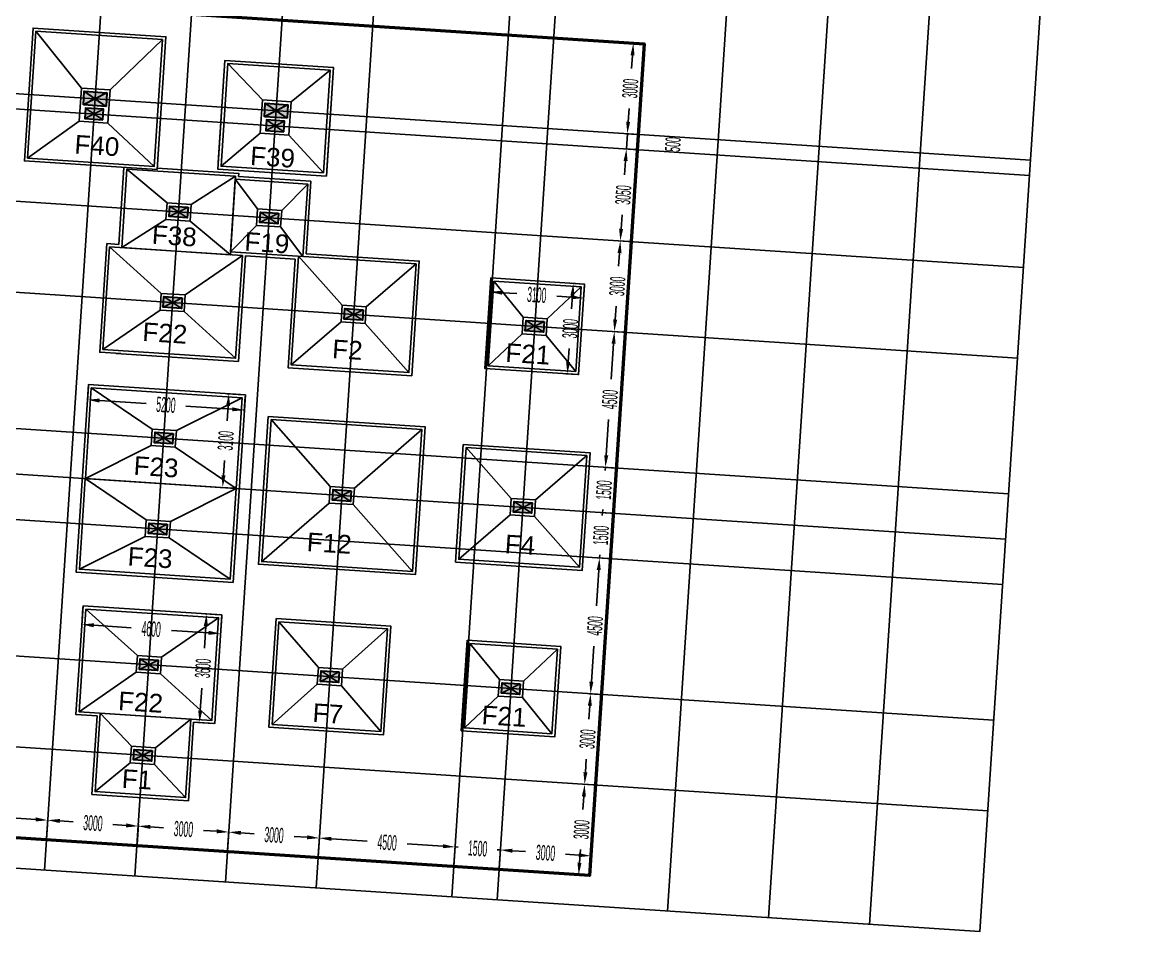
# Model space of a CAD drawing. Header units: millimetres. Extents: x -3092162 to 4513894, y -12317808 to 1849994.
# Drawn here: x 434202.59 to 434239.58, y -5893737.24 to -5893707.19 of the extents above; entities that cross this region are included whole.
import ezdxf

# ---------------------------------------------------------------- set-up
doc = ezdxf.new("R2010")
doc.units = ezdxf.units.MM
doc.header["$LTSCALE"] = 2
doc.header["$MEASUREMENT"] = 0
doc.header["$PDMODE"] = 34
doc.header["$PDSIZE"] = 500
doc.layers.add('cent lines', color=161, linetype='Continuous')
doc.layers.add('sree dim', color=7, linetype='Continuous')
for name, color, linetype, lineweight in [('coloumn', 10, 'Continuous', 35), ('FOUNDATIONS', 250, 'Continuous', 25), ('LINE', 250, 'Continuous', 20)]:
    doc.layers.add(name, color=color, linetype=linetype, lineweight=lineweight)
doc.styles.add('250', font='ARIALN.TTF', dxfattribs={"width": 0.5, "height": 150})
doc.styles.add('style3', font='arialbi.ttf')
doc.dimstyles.new('250', dxfattribs={"dimscale": 0, "dimtxt": 150, "dimasz": 50, "dimexe": 50, "dimexo": 50, "dimgap": 50, "dimtad": 1, "dimdec": 0, "dimzin": 0, "dimdsep": 46, "dimtxsty": '250', "dimblk": 'OBLIQUE', "dimcen": 100, "dimdle": 50, "dimclrd": 256, "dimclre": 256, "dimclrt": 256, "dimadec": 0, "dimazin": 2, "dimtfac": 1, "dimtdec": 0, "dimtofl": 0, "dimtmove": 1, "dimatfit": 0, "dimfxl": 50, "dimtolj": 1, "dimtzin": 0, "dimlwd": -1, "dimlwe": -1, "dimarcsym": 1})

# ---------------------------------------------------------------- blocks, each defined once
blk = doc.blocks.new('A$C59DD3E4C')
at = {"layer": 'coloumn', "ltscale": 100}
blk.add_hatch(color=252, dxfattribs=at).paths.add_polyline_path([(450, 750), (0, 750), (0, 0), (450, 0)])
at = {"layer": 'coloumn', "color": 252, "ltscale": 100}
for p, q in [((0, 750), (450, 750)), ((0, 0), (0, 750)), ((450, 750), (450, 0)), ((450, 0), (0, 0))]:
    blk.add_line(p, q, dxfattribs=at)
blk.add_lwpolyline([(450, 750), (0, 0), (0, 750), (450, 0)], dxfattribs=at)
blk = doc.blocks.new('1')
at = {"layer": 'coloumn', "ltscale": 100}
blk.add_hatch(color=256, dxfattribs=at).paths.add_polyline_path([(-2340612, -6246414), (-2340262, -6246414), (-2340262, -6245814), (-2340612, -6245814)])
at = {"layer": 'coloumn', "lineweight": 25, "ltscale": 100}
for p, q in [((-2340262, -6245814), (-2340612, -6246414)), ((-2340612, -6245814), (-2340262, -6246414))]:
    blk.add_line(p, q, dxfattribs=at)
at = {"layer": 'coloumn', "ltscale": 100}
blk.add_lwpolyline([(-2340612, -6246414), (-2340262, -6246414), (-2340262, -6245814), (-2340612, -6245814)], close=True, dxfattribs=at)
blk = doc.blocks.new('*D459')
at = {"layer": 'Defpoints', "color": 0, "linetype": 'Continuous', "ltscale": 100, "transparency": 16777216}
for p in [(-2331276, -7872243), (-2328176, -7872243), (-2328176, -7872705)]:
    blk.add_point(p, dxfattribs=at)
at = {"layer": 'FOUNDATIONS', "ltscale": 100, "transparency": 16777216}
for p, q in [((-2331276, -7872293), (-2331276, -7872755)), ((-2328176, -7872293), (-2328176, -7872755)), ((-2330876, -7872705), (-2330388, -7872705)), ((-2328576, -7872705), (-2329064, -7872705))]:
    blk.add_line(p, q, dxfattribs=at)
at = {"layer": 'FOUNDATIONS', "linetype": 'Continuous', "ltscale": 100, "transparency": 16777216}
for points in [[(-2330876, -7872638), (-2330876, -7872772), (-2331276, -7872705)], [(-2328576, -7872638), (-2328576, -7872772), (-2328176, -7872705)]]:
    blk.add_solid(points, dxfattribs=at)
at = {"layer": 'FOUNDATIONS', "linetype": 'Continuous', "lineweight": 25, "ltscale": 100, "transparency": 16777216, "insert": (-2329726, -7872705), "char_height": 500, "attachment_point": 5, "style": '250'}
blk.add_mtext('\\A1;3100', dxfattribs=at)
blk = doc.blocks.new('*D460')
at = {"layer": 'Defpoints', "color": 0, "linetype": 'Continuous', "ltscale": 100, "transparency": 16777216}
for p in [(-2328176, -7872243), (-2328546, -7875243), (-2328176, -7875243)]:
    blk.add_point(p, dxfattribs=at)
at = {"layer": 'FOUNDATIONS', "ltscale": 100, "transparency": 16777216}
for p, q in [((-2328226, -7872243), (-2328596, -7872243)), ((-2328546, -7872643), (-2328546, -7873081)), ((-2328546, -7874843), (-2328546, -7874405)), ((-2328226, -7875243), (-2328596, -7875243))]:
    blk.add_line(p, q, dxfattribs=at)
at = {"layer": 'FOUNDATIONS', "linetype": 'Continuous', "ltscale": 100, "transparency": 16777216}
for points in [[(-2328613, -7872643), (-2328479, -7872643), (-2328546, -7872243)], [(-2328613, -7874843), (-2328479, -7874843), (-2328546, -7875243)]]:
    blk.add_solid(points, dxfattribs=at)
at = {"layer": 'FOUNDATIONS', "linetype": 'Continuous', "lineweight": 25, "ltscale": 100, "transparency": 16777216, "insert": (-2328546, -7873743), "char_height": 500, "attachment_point": 5, "rotation": 90, "style": '250'}
blk.add_mtext('\\A1;3000', dxfattribs=at)
blk = doc.blocks.new('*D461')
at = {"layer": 'Defpoints', "color": 0, "linetype": 'Continuous', "ltscale": 100, "transparency": 16777216}
for p in [(-2344026, -7883943), (-2339426, -7883943), (-2339426, -7884560)]:
    blk.add_point(p, dxfattribs=at)
at = {"layer": 'FOUNDATIONS', "ltscale": 100, "transparency": 16777216}
for p, q in [((-2344026, -7883993), (-2344026, -7884610)), ((-2339426, -7883993), (-2339426, -7884610)), ((-2343626, -7884560), (-2342394, -7884560)), ((-2339826, -7884560), (-2341058, -7884560))]:
    blk.add_line(p, q, dxfattribs=at)
at = {"layer": 'FOUNDATIONS', "linetype": 'Continuous', "ltscale": 100, "transparency": 16777216}
for points in [[(-2343626, -7884494), (-2343626, -7884627), (-2344026, -7884560)], [(-2339826, -7884494), (-2339826, -7884627), (-2339426, -7884560)]]:
    blk.add_solid(points, dxfattribs=at)
at = {"layer": 'FOUNDATIONS', "linetype": 'Continuous', "lineweight": 25, "ltscale": 100, "transparency": 16777216, "insert": (-2341726, -7884560), "char_height": 500, "attachment_point": 5, "style": '250'}
blk.add_mtext('\\A1;4600', dxfattribs=at)
blk = doc.blocks.new('*D462')
at = {"layer": 'Defpoints', "color": 0, "linetype": 'Continuous', "ltscale": 100, "transparency": 16777216}
for p in [(-2339426, -7883943), (-2339930, -7887543), (-2339426, -7887543)]:
    blk.add_point(p, dxfattribs=at)
at = {"layer": 'FOUNDATIONS', "ltscale": 100, "transparency": 16777216}
for p, q in [((-2339476, -7883943), (-2339980, -7883943)), ((-2339930, -7884343), (-2339930, -7885081)), ((-2339930, -7887143), (-2339930, -7886405)), ((-2339476, -7887543), (-2339980, -7887543))]:
    blk.add_line(p, q, dxfattribs=at)
at = {"layer": 'FOUNDATIONS', "linetype": 'Continuous', "ltscale": 100, "transparency": 16777216}
for points in [[(-2339997, -7884343), (-2339863, -7884343), (-2339930, -7883943)], [(-2339997, -7887143), (-2339863, -7887143), (-2339930, -7887543)]]:
    blk.add_solid(points, dxfattribs=at)
at = {"layer": 'FOUNDATIONS', "linetype": 'Continuous', "lineweight": 25, "ltscale": 100, "transparency": 16777216, "insert": (-2339930, -7885743), "char_height": 500, "attachment_point": 5, "rotation": 90, "style": '250'}
blk.add_mtext('\\A1;3600', dxfattribs=at)
blk = doc.blocks.new('*D409')
at = {"layer": 'Defpoints', "color": 0, "linetype": 'Continuous', "ltscale": 100, "transparency": 16777216}
for p in [(-2339126, -7876635), (-2339674, -7879735), (-2339226, -7879735)]:
    blk.add_point(p, dxfattribs=at)
at = {"layer": 'FOUNDATIONS', "ltscale": 100, "transparency": 16777216}
for p, q in [((-2339176, -7876635), (-2339724, -7876635)), ((-2339674, -7877035), (-2339674, -7877523)), ((-2339674, -7879335), (-2339674, -7878847)), ((-2339276, -7879735), (-2339724, -7879735))]:
    blk.add_line(p, q, dxfattribs=at)
at = {"layer": 'FOUNDATIONS', "linetype": 'Continuous', "ltscale": 100, "transparency": 16777216}
for points in [[(-2339741, -7877035), (-2339607, -7877035), (-2339674, -7876635)], [(-2339741, -7879335), (-2339607, -7879335), (-2339674, -7879735)]]:
    blk.add_solid(points, dxfattribs=at)
at = {"layer": 'FOUNDATIONS', "linetype": 'Continuous', "lineweight": 25, "ltscale": 100, "transparency": 16777216, "insert": (-2339674, -7878185), "char_height": 500, "attachment_point": 5, "rotation": 90, "style": '250'}
blk.add_mtext('\\A1;3100', dxfattribs=at)
blk = doc.blocks.new('*D562')
at = {"layer": 'Defpoints', "color": 0, "linetype": 'Continuous', "ltscale": 100, "transparency": 16777216}
for p in [(-2344326, -7876635), (-2339126, -7876635), (-2339126, -7877136)]:
    blk.add_point(p, dxfattribs=at)
at = {"layer": 'FOUNDATIONS', "ltscale": 100, "transparency": 16777216}
for p, q in [((-2344326, -7876685), (-2344326, -7877186)), ((-2339126, -7876685), (-2339126, -7877186)), ((-2343926, -7877136), (-2342386, -7877136)), ((-2339526, -7877136), (-2341066, -7877136))]:
    blk.add_line(p, q, dxfattribs=at)
at = {"layer": 'FOUNDATIONS', "linetype": 'Continuous', "ltscale": 100, "transparency": 16777216}
for points in [[(-2343926, -7877070), (-2343926, -7877203), (-2344326, -7877136)], [(-2339526, -7877070), (-2339526, -7877203), (-2339126, -7877136)]]:
    blk.add_solid(points, dxfattribs=at)
at = {"layer": 'FOUNDATIONS', "linetype": 'Continuous', "lineweight": 25, "ltscale": 100, "transparency": 16777216, "insert": (-2341726, -7877136), "char_height": 500, "attachment_point": 5, "style": '250'}
blk.add_mtext('\\A1;5200', dxfattribs=at)
blk = doc.blocks.new('*D509')
at = {"layer": 'Defpoints', "color": 0, "linetype": 'Continuous', "ltscale": 100, "transparency": 16777216}
for p in [(-2344726, -7891090), (-2350971, -7891743), (-2344726, -7891743)]:
    blk.add_point(p, dxfattribs=at)
at = {"layer": 'sree dim', "ltscale": 100, "transparency": 16777216}
for p, q in [((-2350971, -7891693), (-2350971, -7891040)), ((-2350571, -7891090), (-2348515, -7891090)), ((-2345126, -7891090), (-2347182, -7891090)), ((-2344726, -7891693), (-2344726, -7891040))]:
    blk.add_line(p, q, dxfattribs=at)
at = {"layer": 'sree dim', "linetype": 'Continuous', "ltscale": 100, "transparency": 16777216}
for points in [[(-2350571, -7891023), (-2350571, -7891157), (-2350971, -7891090)], [(-2345126, -7891023), (-2345126, -7891157), (-2344726, -7891090)]]:
    blk.add_solid(points, dxfattribs=at)
at = {"layer": 'sree dim', "linetype": 'Continuous', "lineweight": 25, "ltscale": 100, "transparency": 16777216, "insert": (-2347849, -7891090), "char_height": 500, "attachment_point": 5, "style": '250'}
blk.add_mtext('\\A1;6245', dxfattribs=at)
blk = doc.blocks.new('*D510')
at = {"layer": 'Defpoints', "color": 0, "linetype": 'Continuous', "ltscale": 100, "transparency": 16777216}
for p in [(-2341726, -7891090), (-2344726, -7891743), (-2341726, -7891743)]:
    blk.add_point(p, dxfattribs=at)
at = {"layer": 'sree dim', "ltscale": 100, "transparency": 16777216}
for p, q in [((-2344726, -7891693), (-2344726, -7891040)), ((-2344326, -7891090), (-2343888, -7891090)), ((-2342126, -7891090), (-2342564, -7891090)), ((-2341726, -7891693), (-2341726, -7891040))]:
    blk.add_line(p, q, dxfattribs=at)
at = {"layer": 'sree dim', "linetype": 'Continuous', "ltscale": 100, "transparency": 16777216}
for points in [[(-2344326, -7891023), (-2344326, -7891157), (-2344726, -7891090)], [(-2342126, -7891023), (-2342126, -7891157), (-2341726, -7891090)]]:
    blk.add_solid(points, dxfattribs=at)
at = {"layer": 'sree dim', "linetype": 'Continuous', "lineweight": 25, "ltscale": 100, "transparency": 16777216, "insert": (-2343226, -7891090), "char_height": 500, "attachment_point": 5, "style": '250'}
blk.add_mtext('\\A1;3000', dxfattribs=at)
blk = doc.blocks.new('*D511')
at = {"layer": 'Defpoints', "color": 0, "linetype": 'Continuous', "ltscale": 100, "transparency": 16777216}
for p in [(-2338726, -7891090), (-2341726, -7891743), (-2338726, -7891743)]:
    blk.add_point(p, dxfattribs=at)
at = {"layer": 'sree dim', "ltscale": 100, "transparency": 16777216}
for p, q in [((-2341726, -7891693), (-2341726, -7891040)), ((-2341326, -7891090), (-2340888, -7891090)), ((-2339126, -7891090), (-2339564, -7891090)), ((-2338726, -7891693), (-2338726, -7891040))]:
    blk.add_line(p, q, dxfattribs=at)
at = {"layer": 'sree dim', "linetype": 'Continuous', "ltscale": 100, "transparency": 16777216}
for points in [[(-2341326, -7891023), (-2341326, -7891157), (-2341726, -7891090)], [(-2339126, -7891023), (-2339126, -7891157), (-2338726, -7891090)]]:
    blk.add_solid(points, dxfattribs=at)
at = {"layer": 'sree dim', "linetype": 'Continuous', "lineweight": 25, "ltscale": 100, "transparency": 16777216, "insert": (-2340226, -7891090), "char_height": 500, "attachment_point": 5, "style": '250'}
blk.add_mtext('\\A1;3000', dxfattribs=at)
blk = doc.blocks.new('*D512')
at = {"layer": 'Defpoints', "color": 0, "linetype": 'Continuous', "ltscale": 100, "transparency": 16777216}
for p in [(-2335726, -7891090), (-2338726, -7891743), (-2335726, -7891743)]:
    blk.add_point(p, dxfattribs=at)
at = {"layer": 'sree dim', "ltscale": 100, "transparency": 16777216}
for p, q in [((-2338726, -7891693), (-2338726, -7891040)), ((-2338326, -7891090), (-2337888, -7891090)), ((-2336126, -7891090), (-2336564, -7891090)), ((-2335726, -7891693), (-2335726, -7891040))]:
    blk.add_line(p, q, dxfattribs=at)
at = {"layer": 'sree dim', "linetype": 'Continuous', "ltscale": 100, "transparency": 16777216}
for points in [[(-2338326, -7891023), (-2338326, -7891157), (-2338726, -7891090)], [(-2336126, -7891023), (-2336126, -7891157), (-2335726, -7891090)]]:
    blk.add_solid(points, dxfattribs=at)
at = {"layer": 'sree dim', "linetype": 'Continuous', "lineweight": 25, "ltscale": 100, "transparency": 16777216, "insert": (-2337226, -7891090), "char_height": 500, "attachment_point": 5, "style": '250'}
blk.add_mtext('\\A1;3000', dxfattribs=at)
blk = doc.blocks.new('*D513')
at = {"layer": 'Defpoints', "color": 0, "linetype": 'Continuous', "ltscale": 100, "transparency": 16777216}
for p in [(-2331226, -7891090), (-2335726, -7891743), (-2331226, -7891743)]:
    blk.add_point(p, dxfattribs=at)
at = {"layer": 'sree dim', "ltscale": 100, "transparency": 16777216}
for p, q in [((-2335726, -7891693), (-2335726, -7891040)), ((-2335326, -7891090), (-2334144, -7891090)), ((-2331626, -7891090), (-2332808, -7891090)), ((-2331226, -7891693), (-2331226, -7891040))]:
    blk.add_line(p, q, dxfattribs=at)
at = {"layer": 'sree dim', "linetype": 'Continuous', "ltscale": 100, "transparency": 16777216}
for points in [[(-2335326, -7891023), (-2335326, -7891157), (-2335726, -7891090)], [(-2331626, -7891023), (-2331626, -7891157), (-2331226, -7891090)]]:
    blk.add_solid(points, dxfattribs=at)
at = {"layer": 'sree dim', "linetype": 'Continuous', "lineweight": 25, "ltscale": 100, "transparency": 16777216, "insert": (-2333476, -7891090), "char_height": 500, "attachment_point": 5, "style": '250'}
blk.add_mtext('\\A1;4500', dxfattribs=at)
blk = doc.blocks.new('*D514')
at = {"layer": 'Defpoints', "color": 0, "linetype": 'Continuous', "ltscale": 100, "transparency": 16777216}
for p in [(-2329726, -7891090), (-2331226, -7891743), (-2329726, -7891743)]:
    blk.add_point(p, dxfattribs=at)
at = {"layer": 'sree dim', "ltscale": 100, "transparency": 16777216}
for p, q in [((-2331226, -7891693), (-2331226, -7891040)), ((-2331226, -7891090), (-2331127, -7891090)), ((-2329726, -7891090), (-2329826, -7891090)), ((-2329726, -7891693), (-2329726, -7891040))]:
    blk.add_line(p, q, dxfattribs=at)
at = {"layer": 'sree dim', "linetype": 'Continuous', "lineweight": 25, "ltscale": 100, "transparency": 16777216, "insert": (-2330476, -7891090), "char_height": 500, "attachment_point": 5, "style": '250'}
blk.add_mtext('\\A1;1500', dxfattribs=at)
blk = doc.blocks.new('*D515')
at = {"layer": 'Defpoints', "color": 0, "linetype": 'Continuous', "ltscale": 100, "transparency": 16777216}
for p in [(-2326726, -7891090), (-2329726, -7891743), (-2326726, -7891743)]:
    blk.add_point(p, dxfattribs=at)
at = {"layer": 'sree dim', "ltscale": 100, "transparency": 16777216}
for p, q in [((-2329726, -7891693), (-2329726, -7891040)), ((-2329326, -7891090), (-2328888, -7891090)), ((-2327126, -7891090), (-2327564, -7891090)), ((-2326726, -7891693), (-2326726, -7891040))]:
    blk.add_line(p, q, dxfattribs=at)
at = {"layer": 'sree dim', "linetype": 'Continuous', "ltscale": 100, "transparency": 16777216}
for points in [[(-2329326, -7891023), (-2329326, -7891157), (-2329726, -7891090)], [(-2327126, -7891023), (-2327126, -7891157), (-2326726, -7891090)]]:
    blk.add_solid(points, dxfattribs=at)
at = {"layer": 'sree dim', "linetype": 'Continuous', "lineweight": 25, "ltscale": 100, "transparency": 16777216, "insert": (-2328226, -7891090), "char_height": 500, "attachment_point": 5, "style": '250'}
blk.add_mtext('\\A1;3000', dxfattribs=at)
blk = doc.blocks.new('*D516')
at = {"layer": 'Defpoints', "color": 0, "linetype": 'Continuous', "ltscale": 100, "transparency": 16777216}
for p in [(-2327086, -7888743), (-2326726, -7888743), (-2326726, -7891743)]:
    blk.add_point(p, dxfattribs=at)
at = {"layer": 'sree dim', "ltscale": 100, "transparency": 16777216}
for p, q in [((-2326776, -7888743), (-2327136, -7888743)), ((-2327086, -7889143), (-2327086, -7889581)), ((-2327086, -7891343), (-2327086, -7890905)), ((-2326776, -7891743), (-2327136, -7891743))]:
    blk.add_line(p, q, dxfattribs=at)
at = {"layer": 'sree dim', "linetype": 'Continuous', "ltscale": 100, "transparency": 16777216}
for points in [[(-2327152, -7889143), (-2327019, -7889143), (-2327086, -7888743)], [(-2327152, -7891343), (-2327019, -7891343), (-2327086, -7891743)]]:
    blk.add_solid(points, dxfattribs=at)
at = {"layer": 'sree dim', "linetype": 'Continuous', "lineweight": 25, "ltscale": 100, "transparency": 16777216, "insert": (-2327086, -7890243), "char_height": 500, "attachment_point": 5, "rotation": 90, "style": '250'}
blk.add_mtext('\\A1;3000', dxfattribs=at)
blk = doc.blocks.new('*D517')
at = {"layer": 'Defpoints', "color": 0, "linetype": 'Continuous', "ltscale": 100, "transparency": 16777216}
for p in [(-2327086, -7885743), (-2326726, -7885743), (-2326726, -7888743)]:
    blk.add_point(p, dxfattribs=at)
at = {"layer": 'sree dim', "ltscale": 100, "transparency": 16777216}
for p, q in [((-2326776, -7885743), (-2327136, -7885743)), ((-2327086, -7886143), (-2327086, -7886581)), ((-2327086, -7888343), (-2327086, -7887905)), ((-2326776, -7888743), (-2327136, -7888743))]:
    blk.add_line(p, q, dxfattribs=at)
at = {"layer": 'sree dim', "linetype": 'Continuous', "ltscale": 100, "transparency": 16777216}
for points in [[(-2327152, -7886143), (-2327019, -7886143), (-2327086, -7885743)], [(-2327152, -7888343), (-2327019, -7888343), (-2327086, -7888743)]]:
    blk.add_solid(points, dxfattribs=at)
at = {"layer": 'sree dim', "linetype": 'Continuous', "lineweight": 25, "ltscale": 100, "transparency": 16777216, "insert": (-2327086, -7887243), "char_height": 500, "attachment_point": 5, "rotation": 90, "style": '250'}
blk.add_mtext('\\A1;3000', dxfattribs=at)
blk = doc.blocks.new('*D518')
at = {"layer": 'Defpoints', "color": 0, "linetype": 'Continuous', "ltscale": 100, "transparency": 16777216}
for p in [(-2327086, -7881243), (-2326726, -7881243), (-2326726, -7885743)]:
    blk.add_point(p, dxfattribs=at)
at = {"layer": 'sree dim', "ltscale": 100, "transparency": 16777216}
for p, q in [((-2326776, -7881243), (-2327136, -7881243)), ((-2327086, -7881643), (-2327086, -7882825)), ((-2327086, -7885343), (-2327086, -7884161)), ((-2326776, -7885743), (-2327136, -7885743))]:
    blk.add_line(p, q, dxfattribs=at)
at = {"layer": 'sree dim', "linetype": 'Continuous', "ltscale": 100, "transparency": 16777216}
for points in [[(-2327152, -7881643), (-2327019, -7881643), (-2327086, -7881243)], [(-2327152, -7885343), (-2327019, -7885343), (-2327086, -7885743)]]:
    blk.add_solid(points, dxfattribs=at)
at = {"layer": 'sree dim', "linetype": 'Continuous', "lineweight": 25, "ltscale": 100, "transparency": 16777216, "insert": (-2327086, -7883493), "char_height": 500, "attachment_point": 5, "rotation": 90, "style": '250'}
blk.add_mtext('\\A1;4500', dxfattribs=at)
blk = doc.blocks.new('*D519')
at = {"layer": 'Defpoints', "color": 0, "linetype": 'Continuous', "ltscale": 100, "transparency": 16777216}
for p in [(-2327086, -7878243), (-2326726, -7878243), (-2326726, -7879743)]:
    blk.add_point(p, dxfattribs=at)
at = {"layer": 'sree dim', "ltscale": 100, "transparency": 16777216}
for p, q in [((-2326776, -7878243), (-2327136, -7878243)), ((-2327086, -7878243), (-2327086, -7878342)), ((-2326776, -7879743), (-2327136, -7879743)), ((-2327086, -7879743), (-2327086, -7879643))]:
    blk.add_line(p, q, dxfattribs=at)
at = {"layer": 'sree dim', "linetype": 'Continuous', "lineweight": 25, "ltscale": 100, "transparency": 16777216, "insert": (-2327086, -7878993), "char_height": 500, "attachment_point": 5, "rotation": 90, "style": '250'}
blk.add_mtext('\\A1;1500', dxfattribs=at)
blk = doc.blocks.new('*D520')
at = {"layer": 'Defpoints', "color": 0, "linetype": 'Continuous', "ltscale": 100, "transparency": 16777216}
for p in [(-2327086, -7873743), (-2326726, -7873743), (-2326726, -7878243)]:
    blk.add_point(p, dxfattribs=at)
at = {"layer": 'sree dim', "ltscale": 100, "transparency": 16777216}
for p, q in [((-2326776, -7873743), (-2327136, -7873743)), ((-2327086, -7874143), (-2327086, -7875325)), ((-2327086, -7877843), (-2327086, -7876661)), ((-2326776, -7878243), (-2327136, -7878243))]:
    blk.add_line(p, q, dxfattribs=at)
at = {"layer": 'sree dim', "linetype": 'Continuous', "ltscale": 100, "transparency": 16777216}
for points in [[(-2327152, -7874143), (-2327019, -7874143), (-2327086, -7873743)], [(-2327152, -7877843), (-2327019, -7877843), (-2327086, -7878243)]]:
    blk.add_solid(points, dxfattribs=at)
at = {"layer": 'sree dim', "linetype": 'Continuous', "lineweight": 25, "ltscale": 100, "transparency": 16777216, "insert": (-2327086, -7875993), "char_height": 500, "attachment_point": 5, "rotation": 90, "style": '250'}
blk.add_mtext('\\A1;4500', dxfattribs=at)
blk = doc.blocks.new('*D521')
at = {"layer": 'Defpoints', "color": 0, "linetype": 'Continuous', "ltscale": 100, "transparency": 16777216}
for p in [(-2327086, -7870743), (-2326726, -7870743), (-2326726, -7873743)]:
    blk.add_point(p, dxfattribs=at)
at = {"layer": 'sree dim', "ltscale": 100, "transparency": 16777216}
for p, q in [((-2326776, -7870743), (-2327136, -7870743)), ((-2327086, -7871143), (-2327086, -7871581)), ((-2327086, -7873343), (-2327086, -7872905)), ((-2326776, -7873743), (-2327136, -7873743))]:
    blk.add_line(p, q, dxfattribs=at)
at = {"layer": 'sree dim', "linetype": 'Continuous', "ltscale": 100, "transparency": 16777216}
for points in [[(-2327152, -7871143), (-2327019, -7871143), (-2327086, -7870743)], [(-2327152, -7873343), (-2327019, -7873343), (-2327086, -7873743)]]:
    blk.add_solid(points, dxfattribs=at)
at = {"layer": 'sree dim', "linetype": 'Continuous', "lineweight": 25, "ltscale": 100, "transparency": 16777216, "insert": (-2327086, -7872243), "char_height": 500, "attachment_point": 5, "rotation": 90, "style": '250'}
blk.add_mtext('\\A1;3000', dxfattribs=at)
blk = doc.blocks.new('*D522')
at = {"layer": 'Defpoints', "color": 0, "linetype": 'Continuous', "ltscale": 100, "transparency": 16777216}
for p in [(-2327086, -7867693), (-2326726, -7867693), (-2326726, -7870743)]:
    blk.add_point(p, dxfattribs=at)
at = {"layer": 'sree dim', "ltscale": 100, "transparency": 16777216}
for p, q in [((-2326776, -7867693), (-2327136, -7867693)), ((-2327086, -7868093), (-2327086, -7868556)), ((-2327086, -7870343), (-2327086, -7869880)), ((-2326776, -7870743), (-2327136, -7870743))]:
    blk.add_line(p, q, dxfattribs=at)
at = {"layer": 'sree dim', "linetype": 'Continuous', "ltscale": 100, "transparency": 16777216}
for points in [[(-2327152, -7868093), (-2327019, -7868093), (-2327086, -7867693)], [(-2327152, -7870343), (-2327019, -7870343), (-2327086, -7870743)]]:
    blk.add_solid(points, dxfattribs=at)
at = {"layer": 'sree dim', "linetype": 'Continuous', "lineweight": 25, "ltscale": 100, "transparency": 16777216, "insert": (-2327086, -7869218), "char_height": 500, "attachment_point": 5, "rotation": 90, "style": '250'}
blk.add_mtext('\\A1;3050', dxfattribs=at)
blk = doc.blocks.new('*D523')
at = {"layer": 'Defpoints', "color": 0, "linetype": 'Continuous', "ltscale": 100, "transparency": 16777216}
for p in [(-2327086, -7867193), (-2326726, -7867193), (-2326726, -7867693)]:
    blk.add_point(p, dxfattribs=at)
at = {"layer": 'sree dim', "ltscale": 100, "transparency": 16777216}
for p, q in [((-2326776, -7867193), (-2327136, -7867193)), ((-2327086, -7867693), (-2327086, -7867193)), ((-2326776, -7867693), (-2327136, -7867693))]:
    blk.add_line(p, q, dxfattribs=at)
at = {"layer": 'sree dim', "linetype": 'Continuous', "lineweight": 25, "ltscale": 100, "transparency": 16777216, "insert": (-2325559, -7867443), "char_height": 500, "attachment_point": 5, "rotation": 90, "style": '250'}
blk.add_mtext('\\A1;500', dxfattribs=at)
blk = doc.blocks.new('*D524')
at = {"layer": 'Defpoints', "color": 0, "linetype": 'Continuous', "ltscale": 100, "transparency": 16777216}
for p in [(-2327086, -7864193), (-2326726, -7864193), (-2326726, -7867193)]:
    blk.add_point(p, dxfattribs=at)
at = {"layer": 'sree dim', "ltscale": 100, "transparency": 16777216}
for p, q in [((-2326776, -7864193), (-2327136, -7864193)), ((-2327086, -7864593), (-2327086, -7865031)), ((-2327086, -7866793), (-2327086, -7866355)), ((-2326776, -7867193), (-2327136, -7867193))]:
    blk.add_line(p, q, dxfattribs=at)
at = {"layer": 'sree dim', "linetype": 'Continuous', "ltscale": 100, "transparency": 16777216}
for points in [[(-2327152, -7864593), (-2327019, -7864593), (-2327086, -7864193)], [(-2327152, -7866793), (-2327019, -7866793), (-2327086, -7867193)]]:
    blk.add_solid(points, dxfattribs=at)
at = {"layer": 'sree dim', "linetype": 'Continuous', "lineweight": 25, "ltscale": 100, "transparency": 16777216, "insert": (-2327086, -7865693), "char_height": 500, "attachment_point": 5, "rotation": 90, "style": '250'}
blk.add_mtext('\\A1;3000', dxfattribs=at)
blk = doc.blocks.new('*D534')
at = {"layer": 'Defpoints', "color": 0, "linetype": 'Continuous', "ltscale": 100, "transparency": 16777216}
for p in [(-2327086, -7879743), (-2326726, -7879743), (-2326726, -7881243)]:
    blk.add_point(p, dxfattribs=at)
at = {"layer": 'sree dim', "ltscale": 100, "transparency": 16777216}
for p, q in [((-2326776, -7879743), (-2327136, -7879743)), ((-2327086, -7879743), (-2327086, -7879842)), ((-2326776, -7881243), (-2327136, -7881243)), ((-2327086, -7881243), (-2327086, -7881143))]:
    blk.add_line(p, q, dxfattribs=at)
at = {"layer": 'sree dim', "linetype": 'Continuous', "lineweight": 25, "ltscale": 100, "transparency": 16777216, "insert": (-2327086, -7880493), "char_height": 500, "attachment_point": 5, "rotation": 90, "style": '250'}
blk.add_mtext('\\A1;1500', dxfattribs=at)
blk = doc.blocks.new('FKU')
at = {"layer": 'cent lines', "lineweight": 30, "ltscale": 0.01}
blk.add_lwpolyline([(-2404906.1, -7892742.9), (-2313726.1, -7892742.9), (-2313726.1, -7811642.9), (-2404906.1, -7811642.9)], close=True, dxfattribs=at)
at = {"layer": 'cent lines', "ltscale": 0.01}
for points in [[(-2344726.1, -7892742.9), (-2344726.1, -7811642.9)], [(-2338726.1, -7892742.9), (-2338726.1, -7811642.9)], [(-2324076.1, -7892742.9), (-2324076.1, -7811642.9)], [(-2320726.1, -7892742.9), (-2320726.1, -7811642.9)], [(-2317376.1, -7892742.9), (-2317376.1, -7811642.9)], [(-2341726.1, -7892742.9), (-2341726.1, -7812642.9)], [(-2335726.1, -7892742.9), (-2335726.1, -7812642.9)], [(-2331226.1, -7892742.9), (-2331226.1, -7812642.9)], [(-2329726.1, -7892742.9), (-2329726.1, -7812642.9)], [(-2404906.1, -7867192.9), (-2313726.1, -7867192.9)], [(-2404906.1, -7867692.9), (-2313726.1, -7867692.9)], [(-2404906.1, -7870742.9), (-2313726.1, -7870742.9)], [(-2404906.1, -7873742.9), (-2313726.1, -7873742.9)], [(-2404906.1, -7878242.9), (-2313726.1, -7878242.9)], [(-2404906.1, -7879742.9), (-2313726.1, -7879742.9)], [(-2404906.1, -7881242.9), (-2313726.1, -7881242.9)], [(-2404906.1, -7885742.9), (-2313726.1, -7885742.9)], [(-2404906.1, -7888742.9), (-2313726.1, -7888742.9)]]:
    blk.add_lwpolyline(points, dxfattribs=at)
at = {"layer": 'cent lines', "color": 1, "lineweight": 53, "ltscale": 0.01}
blk.add_lwpolyline([(-2394906.1, -7864192.9), (-2326726.1, -7864192.9), (-2326726.1, -7891742.9), (-2394906.1, -7891742.9)], close=True, dxfattribs=at)
at = {"layer": 'FOUNDATIONS', "linetype": 'Continuous', "lineweight": 25, "ltscale": 100}
for p, q in [((-2345201.1, -7866867.9), (-2346826.1, -7865092.9)), ((-2344251.1, -7866867.9), (-2342626.1, -7865092.9)), ((-2345201.1, -7867967.9), (-2346826.1, -7869292.9)), ((-2344251.1, -7867967.9), (-2342626.1, -7869292.9)), ((-2343626.1, -7871942.9), (-2343626.1, -7869392.9)), ((-2342126.1, -7870467.9), (-2343526.1, -7869442.9)), ((-2341326.1, -7870467.9), (-2339926.1, -7869442.9)), ((-2339126.1, -7870467.9), (-2339926.1, -7869542.9)), ((-2338326.1, -7870467.9), (-2337526.1, -7869542.9)), ((-2337426.1, -7869442.9), (-2337426.1, -7871842.9)), ((-2342126.1, -7871017.9), (-2343526.1, -7872042.9)), ((-2341326.1, -7871017.9), (-2339926.1, -7872042.9)), ((-2339126.1, -7871017.9), (-2339926.1, -7871942.9)), ((-2338326.1, -7871017.9), (-2337526.1, -7871942.9)), ((-2336126.1, -7873467.9), (-2337676.1, -7871942.9)), ((-2335326.1, -7873467.9), (-2333776.1, -7871942.9)), ((-2343926.1, -7872042.9), (-2343926.1, -7875442.9)), ((-2342126.1, -7873467.9), (-2343926.1, -7872042.9)), ((-2341326.1, -7873467.9), (-2339526.1, -7872042.9)), ((-2339426.1, -7872042.9), (-2337776.1, -7872042.9)), ((-2331176.1, -7872342.9), (-2331176.1, -7875142.9)), ((-2330126.1, -7873467.9), (-2331176.1, -7872342.9)), ((-2329326.1, -7873467.9), (-2328276.1, -7872342.9)), ((-2342126.1, -7874017.9), (-2343926.1, -7875442.9)), ((-2341326.1, -7874017.9), (-2339526.1, -7875442.9)), ((-2336126.1, -7874017.9), (-2337676.1, -7875542.9)), ((-2335326.1, -7874017.9), (-2333776.1, -7875542.9)), ((-2330126.1, -7874017.9), (-2331176.1, -7875142.9)), ((-2329326.1, -7874017.9), (-2328276.1, -7875142.9)), ((-2331176.1, -7875142.9), (-2328276.1, -7875142.9)), ((-2344226.1, -7876735), (-2344226.1, -7879735)), ((-2342126.1, -7877960), (-2344226.1, -7876735)), ((-2341326.1, -7877960), (-2339226.1, -7876735)), ((-2336126.1, -7879467.9), (-2338226.1, -7877392.9)), ((-2335326.1, -7879467.9), (-2333226.1, -7877392.9)), ((-2330126.1, -7879467.9), (-2331726.1, -7877892.9)), ((-2329326.1, -7879467.9), (-2327726.1, -7877892.9)), ((-2342126.1, -7878510), (-2344226.1, -7879735)), ((-2341326.1, -7878510), (-2339226.1, -7879735)), ((-2344226.1, -7879735), (-2339226.1, -7879735)), ((-2342126.1, -7880967.9), (-2344226.1, -7879742.9)), ((-2341326.1, -7880967.9), (-2339226.1, -7879742.9)), ((-2336126.1, -7880017.9), (-2338226.1, -7882092.9)), ((-2335326.1, -7880017.9), (-2333226.1, -7882092.9)), ((-2330126.1, -7880017.9), (-2331726.1, -7881592.9)), ((-2329326.1, -7880017.9), (-2327726.1, -7881592.9)), ((-2342126.1, -7881517.9), (-2344226.1, -7882742.9)), ((-2341326.1, -7881517.9), (-2339226.1, -7882742.9)), ((-2344226.1, -7882742.9), (-2339226.1, -7882742.9)), ((-2343926.1, -7884042.9), (-2343926.1, -7887442.9)), ((-2342126.1, -7885467.9), (-2343926.1, -7884042.9)), ((-2341326.1, -7885467.9), (-2339526.1, -7884042.9)), ((-2336126.1, -7885467.9), (-2337526.1, -7884042.9)), ((-2335326.1, -7885467.9), (-2333926.1, -7884042.9)), ((-2331175.7, -7884342.9), (-2331175.7, -7887142.9)), ((-2330125.7, -7885467.9), (-2331175.7, -7884342.9)), ((-2329325.7, -7885467.9), (-2328275.7, -7884342.9)), ((-2342126.1, -7886017.9), (-2343926.1, -7887442.9)), ((-2341326.1, -7886017.9), (-2339526.1, -7887442.9)), ((-2336126.1, -7886017.9), (-2337526.1, -7887442.9)), ((-2335326.1, -7886017.9), (-2333926.1, -7887442.9)), ((-2330125.7, -7886017.9), (-2331175.7, -7887142.9)), ((-2329325.7, -7886017.9), (-2328275.7, -7887142.9)), ((-2331175.7, -7887142.9), (-2328275.7, -7887142.9)), ((-2343926.1, -7887442.9), (-2339526.1, -7887442.9)), ((-2342126.1, -7888467.9), (-2343226.1, -7887442.9)), ((-2341326.1, -7888467.9), (-2340226.1, -7887442.9)), ((-2342126.1, -7889017.9), (-2343226.1, -7890042.9)), ((-2341326.1, -7889017.9), (-2340226.1, -7890042.9)), ((-2343226.1, -7890042.9), (-2340226.1, -7890042.9))]:
    blk.add_line(p, q, dxfattribs=at)
at = {"layer": 'FOUNDATIONS', "ltscale": 100}
for p, q in [((-2339201.1, -7866867.9), (-2340426.1, -7865742.9)), ((-2339201.1, -7866867.9), (-2340426.1, -7865742.9)), ((-2338251.1, -7866867.9), (-2337026.1, -7865742.9)), ((-2339201.1, -7867967.9), (-2340426.1, -7869142.9)), ((-2339201.1, -7867967.9), (-2340426.1, -7869142.9)), ((-2338251.1, -7867967.9), (-2337026.1, -7869142.9)), ((-2338251.1, -7867967.9), (-2337026.1, -7869142.9))]:
    blk.add_line(p, q, dxfattribs=at)
at = {"layer": 'FOUNDATIONS', "linetype": 'Continuous', "lineweight": 25, "ltscale": 100}
for points in [[(-2342526.1, -7869392.9), (-2342526.1, -7864992.9), (-2346926.1, -7864992.9), (-2346926.1, -7869392.9), (-2342526.1, -7869392.9)], [(-2342626.1, -7865092.9), (-2346826.1, -7865092.9), (-2346826.1, -7869292.9), (-2342626.1, -7869292.9)], [(-2343526.1, -7869442.9), (-2339926.1, -7869442.9), (-2339926.1, -7872042.9), (-2343526.1, -7872042.9)], [(-2339926.1, -7869542.9), (-2337526.1, -7869542.9), (-2337526.1, -7871942.9), (-2339926.1, -7871942.9)], [(-2342126.1, -7870467.9), (-2341326.1, -7870467.9), (-2341326.1, -7871017.9), (-2342126.1, -7871017.9)], [(-2339126.1, -7870467.9), (-2338326.1, -7870467.9), (-2338326.1, -7871017.9), (-2339126.1, -7871017.9)], [(-2337676.1, -7871942.9), (-2337676.1, -7875542.9), (-2333776.1, -7875542.9), (-2333776.1, -7871942.9)], [(-2343926.1, -7872042.9), (-2339526.1, -7872042.9), (-2339526.1, -7875442.9), (-2343926.1, -7875442.9)], [(-2331276.1, -7872242.9), (-2328176.1, -7872242.9), (-2328176.1, -7875242.9), (-2331276.1, -7875242.9)], [(-2331176.1, -7872342.9), (-2328276.1, -7872342.9), (-2328276.1, -7875142.9), (-2331176.1, -7875142.9)], [(-2342126.1, -7873467.9), (-2341326.1, -7873467.9), (-2341326.1, -7874017.9), (-2342126.1, -7874017.9)], [(-2336126.1, -7873467.9), (-2335326.1, -7873467.9), (-2335326.1, -7874017.9), (-2336126.1, -7874017.9)], [(-2330126.1, -7873467.9), (-2329326.1, -7873467.9), (-2329326.1, -7874017.9), (-2330126.1, -7874017.9)], [(-2330026.1, -7873567.9), (-2329426.1, -7873567.9), (-2329426.1, -7873917.9), (-2330026.1, -7873917.9)], [(-2344226.1, -7876735), (-2339226.1, -7876735), (-2339226.1, -7879735), (-2344226.1, -7879735)], [(-2338326.1, -7877292.9), (-2333126.1, -7877292.9), (-2333126.1, -7882192.9), (-2338326.1, -7882192.9)], [(-2338226.1, -7877392.9), (-2333226.1, -7877392.9), (-2333226.1, -7882092.9), (-2338226.1, -7882092.9)], [(-2331826.1, -7877792.9), (-2327626.1, -7877792.9), (-2327626.1, -7881692.9), (-2331826.1, -7881692.9)], [(-2331726.1, -7877892.9), (-2327726.1, -7877892.9), (-2327726.1, -7881592.9), (-2331726.1, -7881592.9)], [(-2342126.1, -7877960), (-2341326.1, -7877960), (-2341326.1, -7878510), (-2342126.1, -7878510)], [(-2344226.1, -7879742.9), (-2339226.1, -7879742.9), (-2339226.1, -7882742.9), (-2344226.1, -7882742.9)], [(-2336126.1, -7879467.9), (-2335326.1, -7879467.9), (-2335326.1, -7880017.9), (-2336126.1, -7880017.9)], [(-2330126.1, -7879467.9), (-2329326.1, -7879467.9), (-2329326.1, -7880017.9), (-2330126.1, -7880017.9)], [(-2330026.1, -7879567.9), (-2329426.1, -7879567.9), (-2329426.1, -7879917.9), (-2330026.1, -7879917.9)], [(-2342126.1, -7880967.9), (-2341326.1, -7880967.9), (-2341326.1, -7881517.9), (-2342126.1, -7881517.9)], [(-2342126.1, -7880967.9), (-2341326.1, -7880967.9), (-2341326.1, -7881517.9), (-2342126.1, -7881517.9)], [(-2343926.1, -7884042.9), (-2339526.1, -7884042.9), (-2339526.1, -7887442.9), (-2343926.1, -7887442.9)], [(-2337626.1, -7883942.9), (-2333826.1, -7883942.9), (-2333826.1, -7887542.9), (-2337626.1, -7887542.9)], [(-2337526.1, -7884042.9), (-2333926.1, -7884042.9), (-2333926.1, -7887442.9), (-2337526.1, -7887442.9)], [(-2331275.7, -7884242.9), (-2328175.7, -7884242.9), (-2328175.7, -7887242.9), (-2331275.7, -7887242.9)], [(-2331175.7, -7884342.9), (-2328275.7, -7884342.9), (-2328275.7, -7887142.9), (-2331175.7, -7887142.9)], [(-2342126.1, -7885467.9), (-2341326.1, -7885467.9), (-2341326.1, -7886017.9), (-2342126.1, -7886017.9)], [(-2342026.1, -7885567.9), (-2341426.1, -7885567.9), (-2341426.1, -7885917.9), (-2342026.1, -7885917.9)], [(-2336126.1, -7885467.9), (-2335326.1, -7885467.9), (-2335326.1, -7886017.9), (-2336126.1, -7886017.9)], [(-2330125.7, -7885467.9), (-2329325.7, -7885467.9), (-2329325.7, -7886017.9), (-2330125.7, -7886017.9)], [(-2343226.1, -7887442.9), (-2340226.1, -7887442.9), (-2340226.1, -7890042.9), (-2343226.1, -7890042.9)], [(-2342126.1, -7888467.9), (-2341326.1, -7888467.9), (-2341326.1, -7889017.9), (-2342126.1, -7889017.9)]]:
    blk.add_lwpolyline(points, close=True, dxfattribs=at)
at = {"layer": 'FOUNDATIONS', "ltscale": 100}
for points in [[(-2336926.1, -7869242.9), (-2340526.1, -7869242.9), (-2340526.1, -7865642.9), (-2336926.1, -7865642.9)], [(-2336926.1, -7869242.9), (-2340526.1, -7869242.9), (-2340526.1, -7865642.9), (-2336926.1, -7865642.9)], [(-2337026.1, -7869142.9), (-2340426.1, -7869142.9), (-2340426.1, -7865742.9), (-2337026.1, -7865742.9)], [(-2337026.1, -7869142.9), (-2340426.1, -7869142.9), (-2340426.1, -7865742.9), (-2337026.1, -7865742.9)], [(-2344251.1, -7867967.9), (-2345201.1, -7867967.9), (-2345201.1, -7866867.9), (-2344251.1, -7866867.9)], [(-2339201.1, -7867967.9), (-2338251.1, -7867967.9), (-2338251.1, -7866867.9), (-2339201.1, -7866867.9)]]:
    blk.add_lwpolyline(points, close=True, dxfattribs=at)
blk.add_lwpolyline([(-2340526.1, -7869042.9), (-2340526.1, -7865642.9), (-2336926.1, -7865642.9), (-2336926.1, -7869042.9)], dxfattribs=at)
blk.add_lwpolyline([(-2340526.1, -7869042.9), (-2340526.1, -7865642.9), (-2336926.1, -7865642.9), (-2336926.1, -7869042.9)], dxfattribs=at)
at = {"layer": 'FOUNDATIONS', "linetype": 'Continuous', "lineweight": 25, "ltscale": 100}
for points in [[(-2342526.1, -7869342.9), (-2339826.1, -7869342.9), (-2339826.1, -7869442.9)], [(-2339826.1, -7869442.9), (-2337426.1, -7869442.9)], [(-2343326.1, -7875542.9), (-2344026.1, -7875542.9), (-2344026.1, -7871942.9), (-2343626.1, -7871942.9)], [(-2339926.1, -7871942.9), (-2339426.1, -7871942.9)], [(-2337776.1, -7872042.9), (-2337776.1, -7875642.9), (-2333676.1, -7875642.9), (-2333676.1, -7871842.9), (-2337426.1, -7871842.9)], [(-2339426.1, -7872042.9), (-2339426.1, -7875542.9), (-2343482.5, -7875542.9)], [(-2344326.1, -7879835), (-2344326.1, -7876635), (-2339126.1, -7876635), (-2339126.1, -7879835)], [(-2339126.1, -7879642.9), (-2339126.1, -7882842.9), (-2344326.1, -7882842.9), (-2344326.1, -7879642.9)], [(-2343326.1, -7887542.9), (-2344026.1, -7887542.9), (-2344026.1, -7883942.9), (-2339426.1, -7883942.9), (-2339426.1, -7887542.9), (-2340126.1, -7887542.9)], [(-2340126.1, -7887542.9), (-2340126.1, -7890142.9), (-2343326.1, -7890142.9), (-2343326.1, -7887542.9)]]:
    blk.add_lwpolyline(points, dxfattribs=at)
at = {"layer": 'coloumn', "lineweight": 70}
for name, p, rotation in [('A$C59DD3E4C', (-2345101.1, -7866967.9), 270), ('A$C59DD3E4C', (-2339101.1, -7866967.9), 270), ('1', (-8590840.1, -5527255.9), 90), ('1', (-8584840.1, -5527255.9), 90)]:
    blk.add_blockref(name, p, dxfattribs=dict(at, rotation=rotation))
at = {"layer": 'coloumn', "lineweight": 70, "xscale": -1, "rotation": 90}
for p in [(-8587840.1, -10211179.9), (-8584840.1, -10211179.9), (-8587840.1, -10214179.9), (-8581840.1, -10214179.9), (-8575840.1, -10214179.9), (-8587840.1, -10218672), (-8581840.1, -10220179.9), (-8575840.1, -10220179.9), (-8587840.1, -10221679.9), (-8587840.1, -10226179.9), (-8581840.1, -10226179.9), (-8575839.7, -10226179.9), (-8587840.1, -10229179.9)]:
    blk.add_blockref('1', p, dxfattribs=at)
at = {"layer": 'LINE', "lineweight": 25, "char_height": 614.763, "width": 61500.785, "attachment_point": 3, "style": 'style3'}
for s, insert in [('{\\fArial|b0|i0|c0|p34;F40}', (-2343824.3, -7868424)), ('{\\fArial|b0|i0|c0|p34;F39}', (-2338001.8, -7868424)), ('{\\fArial|b0|i0|c0|p34;F38}', (-2341074.7, -7871233)), ('{\\fArial|b0|i0|c0|p34;F19}', (-2338004.1, -7871260.2)), ('{\\fArial|b0|i0|c0|p34;F22}', (-2341175.3, -7874461)), ('{\\fArial|b0|i0|c0|p34;F21}', (-2329149.5, -7874362.3)), ('{\\fArial|b0|i0|c0|p34;F2}', (-2335354.1, -7874613.7)), ('{\\fArial|b0|i0|c0|p34;F23}', (-2341175.3, -7878893)), ('{\\fArial|b0|i0|c0|p34;F4}', (-2329234.3, -7880674.4)), ('{\\fArial|b0|i0|c0|p34;F12}', (-2335296.3, -7881034.4)), ('{\\fArial|b0|i0|c0|p34;F23}', (-2341175.3, -7881900.9)), ('{\\fArial|b0|i0|c0|p34;F21}', (-2329149.1, -7886362.3)), ('{\\fArial|b0|i0|c0|p34;F22}', (-2341175.3, -7886687.4)), ('{\\fArial|b0|i0|c0|p34;F7}', (-2335212.3, -7886656.9)), ('{\\fArial|b0|i0|c0|p34;F1}', (-2341367.3, -7889241.9))]:
    blk.add_mtext(s, dxfattribs=dict(at, insert=insert))
at = {"layer": 'FOUNDATIONS', "linetype": 'Continuous', "lineweight": 25, "ltscale": 100}
for base, p1, p2, picture, middle in [((-2328176.1, -7872705), (-2331276.1, -7872242.9), (-2328176.1, -7872242.9), '*D459', (-2329726.1, -7872705)), ((-2339126.1, -7877136.5), (-2344326.1, -7876635), (-2339126.1, -7876635), '*D562', (-2341726.1, -7877136.5)), ((-2339426.1, -7884560.5), (-2344026.1, -7883942.9), (-2339426.1, -7883942.9), '*D461', (-2341726.1, -7884560.5))]:
    dim = blk.add_linear_dim(base=base, p1=p1, p2=p2, dimstyle='250', override={"dimscale": 1, "dimtxt": 600, "dimasz": 400, "dimtad": 0, "dimtfillclr": 256}, dxfattribs=at)
    dim.commit()
    dim.dimension.update_dxf_attribs({"geometry": picture, "text_midpoint": middle})
for base, p1, p2, picture, middle in [((-2328546, -7875242.9), (-2328176.1, -7872242.9), (-2328176.1, -7875242.9), '*D460', (-2328546, -7873742.9)), ((-2339674, -7879735), (-2339126.1, -7876635), (-2339226.1, -7879735), '*D409', (-2339674, -7878185)), ((-2339930, -7887542.9), (-2339426.1, -7883942.9), (-2339426.1, -7887542.9), '*D462', (-2339930, -7885742.9))]:
    dim = blk.add_linear_dim(base=base, p1=p1, p2=p2, angle=90, dimstyle='250', override={"dimscale": 1, "dimtxt": 600, "dimasz": 400, "dimtad": 0, "dimtfillclr": 256}, dxfattribs=at)
    dim.commit()
    dim.dimension.update_dxf_attribs({"geometry": picture, "text_midpoint": middle})
at = {"layer": 'sree dim', "linetype": 'Continuous', "lineweight": 25, "ltscale": 100}
for base, p1, p2, angle, picture, middle in [((-2327085.7, -7864192.9), (-2326726.1, -7867192.9), (-2326726.1, -7864192.9), 270, '*D524', (-2327085.7, -7865692.9)), ((-2327085.7, -7867692.9), (-2326726.1, -7870742.9), (-2326726.1, -7867692.9), 270, '*D522', (-2327085.7, -7869217.9)), ((-2327085.7, -7870742.9), (-2326726.1, -7873742.9), (-2326726.1, -7870742.9), 270, '*D521', (-2327085.7, -7872242.9)), ((-2327085.7, -7873742.9), (-2326726.1, -7878242.9), (-2326726.1, -7873742.9), 270, '*D520', (-2327085.7, -7875992.9)), ((-2327085.7, -7878242.9), (-2326726.1, -7879742.9), (-2326726.1, -7878242.9), 270, '*D519', (-2327085.7, -7878992.9)), ((-2327085.7, -7881242.9), (-2326726.1, -7885742.9), (-2326726.1, -7881242.9), 270, '*D518', (-2327085.7, -7883492.9)), ((-2327085.7, -7885742.9), (-2326726.1, -7888742.9), (-2326726.1, -7885742.9), 270, '*D517', (-2327085.7, -7887242.9)), ((-2344726.1, -7891089.9), (-2350971.1, -7891742.9), (-2344726.1, -7891742.9), 180, '*D509', (-2347848.6, -7891089.9)), ((-2341726.1, -7891089.9), (-2344726.1, -7891742.9), (-2341726.1, -7891742.9), 180, '*D510', (-2343226.1, -7891089.9)), ((-2338726.1, -7891089.9), (-2341726.1, -7891742.9), (-2338726.1, -7891742.9), 180, '*D511', (-2340226.1, -7891089.9)), ((-2335726.1, -7891089.9), (-2338726.1, -7891742.9), (-2335726.1, -7891742.9), 180, '*D512', (-2337226.1, -7891089.9)), ((-2331226.1, -7891089.9), (-2335726.1, -7891742.9), (-2331226.1, -7891742.9), 180, '*D513', (-2333476.1, -7891089.9)), ((-2329726.1, -7891089.9), (-2331226.1, -7891742.9), (-2329726.1, -7891742.9), 180, '*D514', (-2330476.1, -7891089.9)), ((-2326726.1, -7891089.9), (-2329726.1, -7891742.9), (-2326726.1, -7891742.9), 180, '*D515', (-2328226.1, -7891089.9))]:
    dim = blk.add_linear_dim(base=base, p1=p1, p2=p2, angle=angle, dimstyle='250', override={"dimscale": 1, "dimtxt": 600, "dimasz": 400, "dimtfillclr": 256}, dxfattribs=at)
    dim.commit()
    dim.dimension.update_dxf_attribs({"geometry": picture, "text_midpoint": middle})
dim = blk.add_linear_dim(base=(-2327085.7, -7867192.9), p1=(-2326726.1, -7867692.9), p2=(-2326726.1, -7867192.9), angle=270, dimstyle='250', override={"dimscale": 1, "dimtxt": 600, "dimasz": 400, "dimtfillclr": 256}, dxfattribs=at)
dim.commit()
dim.dimension.update_dxf_attribs({"geometry": '*D523', "text_midpoint": (-2325559.1, -7867442.9), "dimtype": 128})
for p1, p2, picture, middle in [((-2326726.1, -7881242.9), (-2326726.1, -7879742.9), '*D534', (-2327085.7, -7880492.9)), ((-2326726.1, -7891742.9), (-2326726.1, -7888742.9), '*D516', (-2327085.7, -7890242.9))]:
    dim = blk.add_aligned_dim(p1=p1, p2=p2, distance=359.6, dimstyle='250', override={"dimscale": 1, "dimtxt": 600, "dimasz": 400, "dimtfillclr": 256}, dxfattribs=at)
    dim.commit()
    dim.dimension.update_dxf_attribs({"geometry": picture, "text_midpoint": middle})

msp = doc.modelspace()

# ---------------------------------------------------------------- block references
at = {"layer": 'FOUNDATIONS', "color": 0, "linetype": 'Continuous', "lineweight": 25, "xscale": 0.001000000000103515, "yscale": 0.001000000000103515, "zscale": 0.001000000000103515, "rotation": 356.2392210158609}
msp.add_blockref('FKU', (437060.691, -5886013.254, 3292.16), dxfattribs=at)

doc.saveas('drawing.dxf')
